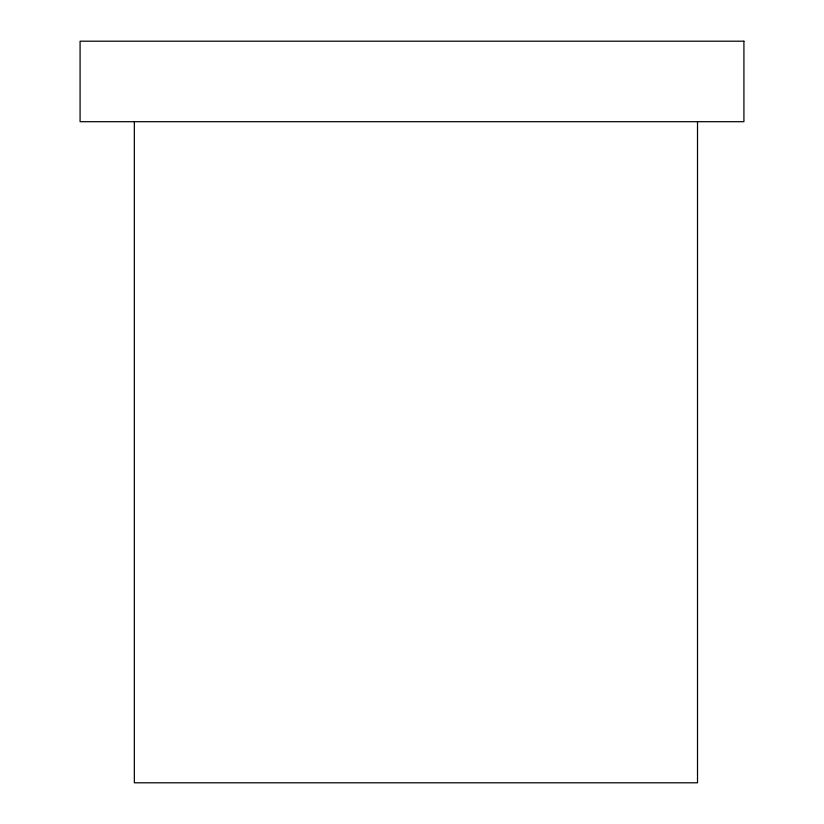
<?xml version="1.0" encoding="UTF-8"?>
<svg xmlns="http://www.w3.org/2000/svg" width="824" height="824" viewBox="0 0 824 824"><rect width="100%" height="100%" fill="white"/><g stroke="black" fill="none" stroke-linecap="round" stroke-linejoin="round"><path stroke-width="1.24" d="M697.516 121.725L697.516 782.8L134.343 782.8L134.343 121.725M743.918 41.2L80.082 41.2L80.082 121.695L743.918 121.695L743.918 41.2"/></g></svg>
